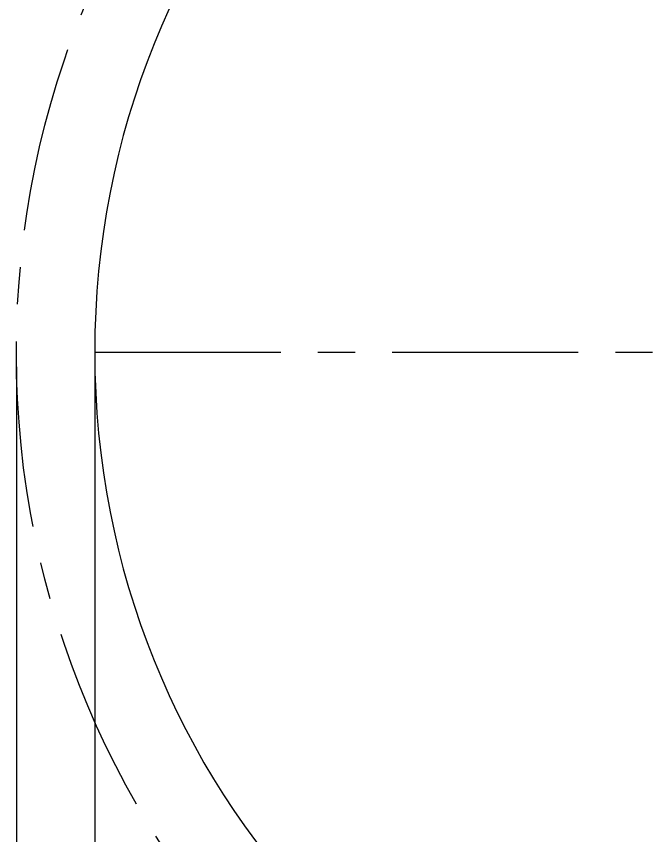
# Model space of a CAD drawing. Header units: millimetres. Extents: x 54 to 415, y 5 to 258.
# Drawn here: x 228.4 to 272, y 139.9 to 195.7 of the extents above; entities that cross this region are included whole.
import ezdxf

# ---------------------------------------------------------------- set-up
doc = ezdxf.new("R2010")
doc.units = ezdxf.units.MM
doc.linetypes.add('CENTERX2', pattern=[20.32, 12.7, -2.54, 2.54, -2.54])
doc.styles.add('SLDTEXTSTYLE0', font='TXT', dxfattribs={"width": 0.75})
doc.dimstyles.new('SLDDIMSTYLE0', dxfattribs={"dimtxt": 3.5, "dimasz": 3.302, "dimexe": 0, "dimexo": 0.0625, "dimgap": 0.875, "dimtad": 1, "dimlfac": 15, "dimrnd": 1e-09, "dimzin": 12, "dimdsep": 46, "dimtxsty": 'SLDTEXTSTYLE0', "dimsah": 1, "dimcen": 0.09, "dimadec": 0, "dimazin": 3, "dimtfac": 1, "dimtofl": 0, "dimtmove": 0, "dimatfit": 3, "dimfxl": 1, "dimfrac": 2, "dimtolj": 1, "dimtzin": 12, "dimarcsym": 0})

# ---------------------------------------------------------------- blocks, each defined once
blk = doc.blocks.new('_D')
at = {"color": 7, "linetype": 'Continuous', "lineweight": 0}
for p, q in [((233.725, 171.811), (233.725, 86.721)), ((347.059, 171.811), (347.059, 86.721)), ((233.725, 87.721), (347.059, 87.721))]:
    blk.add_line(p, q, dxfattribs=at)
for points in [[(233.725, 87.721), (237.027, 87.213), (237.027, 88.229)], [(347.059, 87.721), (343.757, 88.229), (343.757, 87.213)]]:
    blk.add_solid(points, dxfattribs=at)
at = {"color": 7, "linetype": 'Continuous', "lineweight": 0, "char_height": 3.5, "attachment_point": 1, "style": 'SLDTEXTSTYLE0'}
for s, insert in [('Recommended Reach Ø', (253.35, 92.233)), ('1700', (310.905, 92.233))]:
    blk.add_mtext(s, dxfattribs=dict(at, insert=insert))
blk = doc.blocks.new('_D_3')
at = {"color": 7, "linetype": 'Continuous', "lineweight": 0}
for p, q in [((228.375, 171.811), (228.375, 71.824)), ((352.409, 171.811), (352.409, 71.824)), ((228.375, 72.824), (352.409, 72.824))]:
    blk.add_line(p, q, dxfattribs=at)
for points in [[(228.375, 72.824), (231.677, 72.316), (231.677, 73.332)], [(352.409, 72.824), (349.107, 73.332), (349.107, 72.316)]]:
    blk.add_solid(points, dxfattribs=at)
at = {"color": 7, "linetype": 'Continuous', "lineweight": 0, "char_height": 3.5, "attachment_point": 1, "style": 'SLDTEXTSTYLE0'}
for s, insert in [('Max. working area', (261.37, 77.389)), ('%%c', (304.678, 77.336)), ('1860,50', (309.956, 77.389))]:
    blk.add_mtext(s, dxfattribs=dict(at, insert=insert))

msp = doc.modelspace()

# ---------------------------------------------------------------- linework, layer by layer
at = {"color": 7, "linetype": 'CENTERX2', "lineweight": 0}
msp.add_line((233.72527, 172.81069), (347.0586, 172.81069), dxfattribs=at)
msp.add_circle((290.39194, 172.81069), 62.01667, dxfattribs=at)
at = {"color": 7, "linetype": 'Continuous', "lineweight": 15}
msp.add_ellipse((285.25186, 172.81069), major_axis=(0, 54.03554), ratio=0.95356842, start_param=0, end_param=3.14159265, dxfattribs=at)

# ---------------------------------------------------------------- dimensions: what is measured, and where the dimension line sits
at = {"color": 7, "linetype": 'Continuous', "lineweight": 0}
for base, p1, p2, text, picture, middle in [((352.4086, 72.82412), (228.37527, 172.81069), (352.4086, 172.81069), 'Max. working area %%c<>', '_D_3', (294.0683, 72.82412)), ((347.0586, 87.72137), (233.72527, 172.81069), (347.0586, 172.81069), 'Recommended Reach Ø<>', '_D', (287.29972, 87.72137))]:
    dim = msp.add_linear_dim(base=base, p1=p1, p2=p2, text=text, dimstyle='SLDDIMSTYLE0', dxfattribs=at)
    dim.commit()
    dim.dimension.update_dxf_attribs({"geometry": picture, "text_midpoint": middle, "dimtype": 160})

doc.saveas('drawing.dxf')
